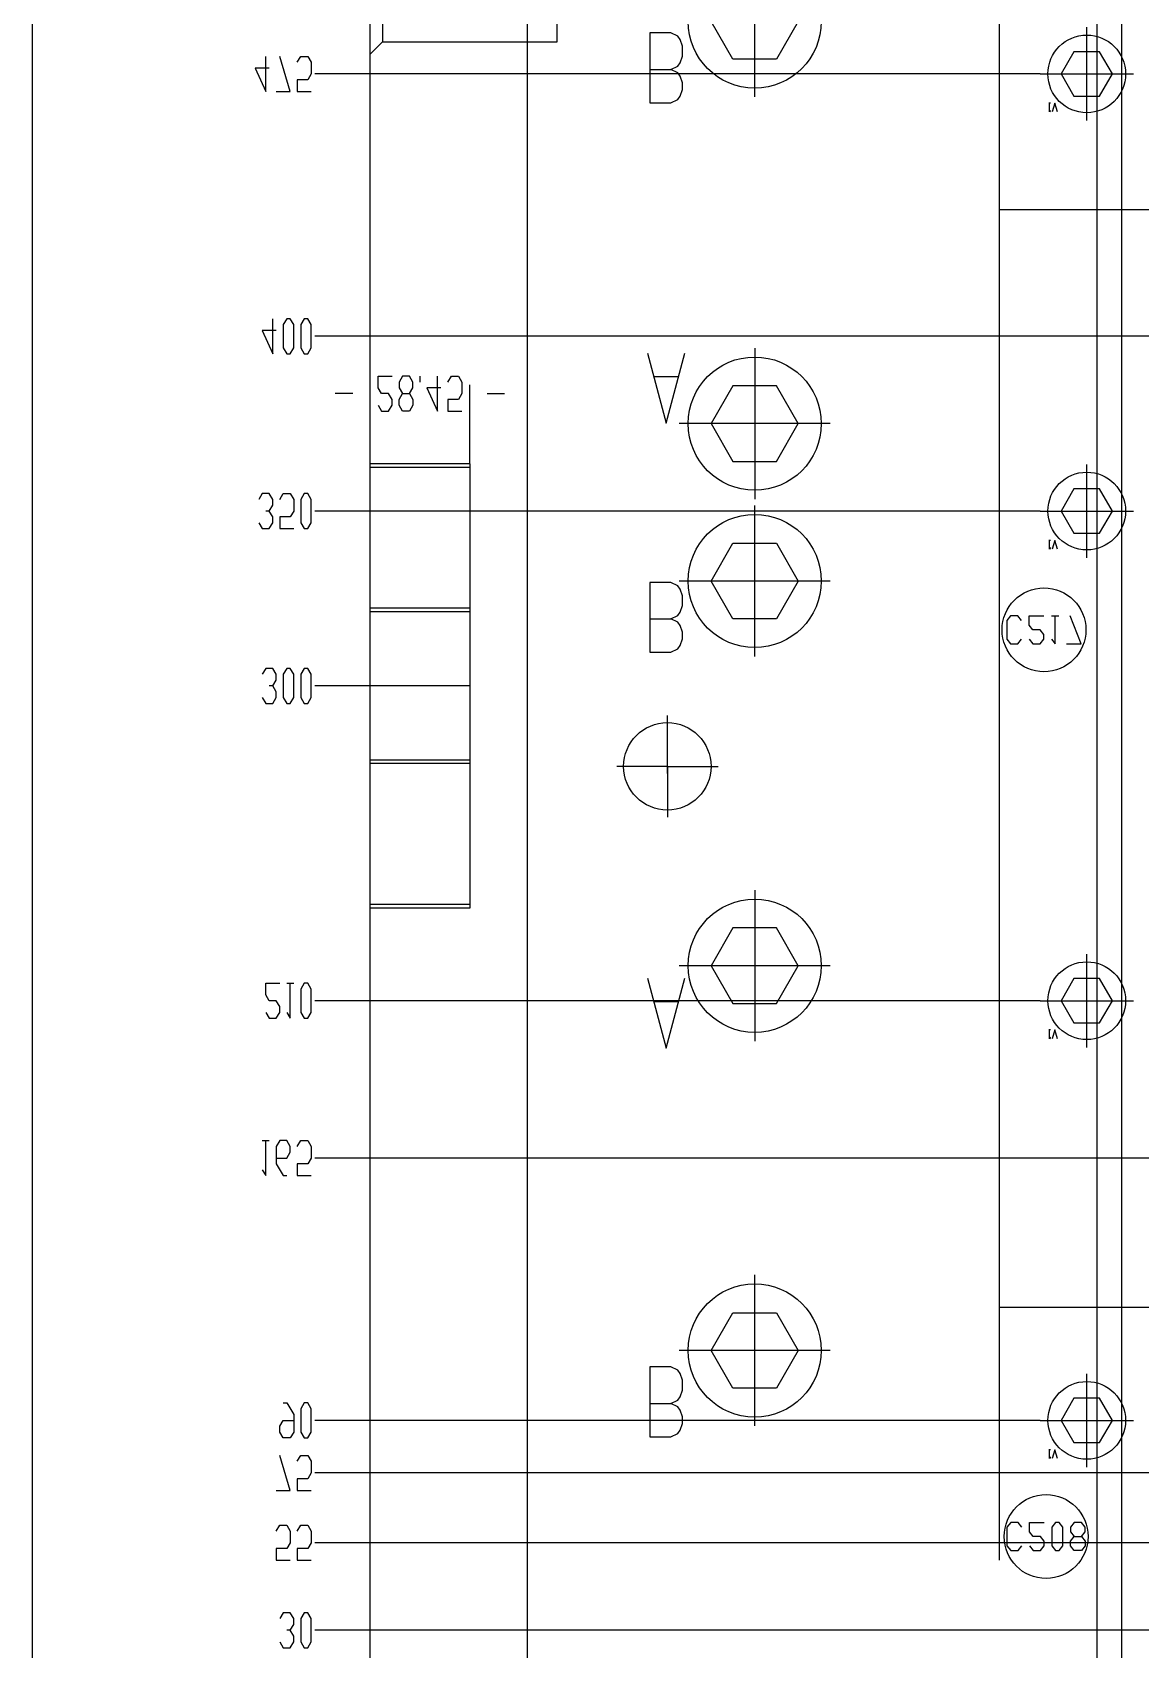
# Model space of a CAD drawing. Header units: millimetres. Extents: x -1 to 1014, y -756 to 757.
# Drawn here: x 10 to 95.2, y 224.1 to 348.3 of the extents above; entities that cross this region are included whole.
import ezdxf

# ---------------------------------------------------------------- set-up
doc = ezdxf.new("R2010")
doc.units = ezdxf.units.MM

# ---------------------------------------------------------------- blocks, each defined once
blk = doc.blocks.new('blockName2')
for points in [[(10.0392, 11.2879), (1013.96, 11.2879), (1013.96, 756.712), (10.0392, 756.712), (10.0392, 11.2879)], [(36.0047, 29.578), (36.0047, 405.569)], [(48.0901, 29.578), (48.0901, 405.569)], [(91.8662, 29.578), (91.8662, 405.569)], [(93.7462, 29.578), (93.7462, 405.569)], [(84.3464, 231.002), (84.3464, 358.57)], [(36.9446, 356.12), (36.9446, 347.593)], [(65.5468, 343.372), (65.5468, 354.969)], [(36.9433, 347.591), (50.3729, 347.591), (50.3729, 351.856)], [(63.873, 346.271), (62.1992, 349.17), (63.873, 352.07), (67.2206, 352.07), (68.8945, 349.17), (67.2206, 346.271), (63.873, 346.271)], [(57.4802, 348.291), (57.4802, 342.92), (59.0916, 342.92), (59.6287, 343.176), (59.8078, 343.432), (59.9868, 343.943), (59.9868, 344.455), (59.8078, 344.966), (59.6287, 345.222), (59.0916, 345.478)], [(57.4802, 345.478), (59.0916, 345.478), (59.6287, 345.734), (59.8078, 345.989), (59.9868, 346.501), (59.9868, 347.268), (59.8078, 347.78), (59.6287, 348.035), (59.0916, 348.291), (57.4802, 348.291)], [(91.0605, 341.561), (91.0605, 348.723)], [(36.9446, 347.593), (36.0047, 346.653)], [(92.0451, 343.437), (93.0297, 345.142), (92.0451, 346.847), (90.0759, 346.847), (89.0913, 345.142), (90.0759, 343.437), (92.0451, 343.437)], [(28.2426, 345.59), (27.1684, 345.59), (27.9741, 343.799), (27.9741, 346.485)], [(28.7798, 343.799), (29.854, 343.799), (29.0483, 346.485)], [(30.3912, 346.037), (30.6597, 346.485), (31.1969, 346.485), (31.4654, 346.037), (31.4654, 345.142), (31.1969, 344.694), (30.3912, 344.694), (30.3912, 343.799), (31.4654, 343.799)], [(87.4792, 345.142), (31.734, 345.142)], [(87.4792, 345.142), (94.6418, 345.142)], [(88.274, 342.893), (88.1397, 342.893)], [(88.274, 342.333), (88.2069, 342.221), (88.2069, 342.893)], [(88.8111, 342.221), (88.6097, 342.893), (88.4083, 342.221)], [(103.12, 334.692), (84.3464, 334.692)], [(28.7798, 325.447), (27.7055, 325.447), (28.5112, 323.657), (28.5112, 326.342)], [(29.5855, 326.342), (29.3169, 325.895), (29.3169, 324.104), (29.5855, 323.657), (29.854, 323.657), (30.1226, 324.104), (30.1226, 325.895), (29.854, 326.342), (29.5855, 326.342)], [(30.9283, 326.342), (30.6597, 325.895), (30.6597, 324.104), (30.9283, 323.657), (31.1969, 323.657), (31.4654, 324.104), (31.4654, 325.895), (31.1969, 326.342), (30.9283, 326.342)], [(96.5849, 325), (31.734, 325)], [(57.3012, 323.7), (58.7335, 318.329), (60.1658, 323.7)], [(65.5468, 324.084), (65.5468, 312.487)], [(36.6022, 319.69), (36.8708, 319.243), (37.4079, 319.243), (37.6765, 319.69), (37.6765, 320.138), (37.4079, 320.586), (36.8708, 320.586), (36.6022, 321.033), (36.6022, 321.929), (37.6765, 321.929)], [(38.4822, 321.929), (38.2136, 321.481), (38.2136, 321.033), (38.4822, 320.586), (39.0193, 320.586), (39.2879, 320.138), (39.2879, 319.69), (39.0193, 319.243), (38.4822, 319.243), (38.2136, 319.69), (38.2136, 320.138), (38.4822, 320.586)], [(39.0193, 320.586), (39.2879, 321.033), (39.2879, 321.481), (39.0193, 321.929), (38.4822, 321.929)], [(39.825, 321.929), (39.825, 321.481)], [(41.4364, 321.033), (40.3621, 321.033), (41.1678, 319.243), (41.1678, 321.929)], [(41.9735, 321.481), (42.2421, 321.929), (42.7792, 321.929), (43.0478, 321.481), (43.0478, 320.586), (42.7792, 320.138), (41.9735, 320.138), (41.9735, 319.243), (43.0478, 319.243)], [(57.8383, 321.909), (59.6287, 321.909)], [(34.6618, 320.586), (33.319, 320.586)], [(36.0047, 314.928), (36.0047, 321.257)], [(43.6453, 315.197), (43.6453, 321.257)], [(44.9882, 320.586), (46.331, 320.586)], [(63.873, 321.185), (62.1992, 318.285), (63.873, 315.386), (67.2206, 315.386), (68.8945, 318.285), (67.2206, 321.185), (63.873, 321.185)], [(71.3451, 318.285), (59.7485, 318.285)], [(43.6453, 315.197), (36.0047, 315.197)], [(43.6453, 314.928), (36.0047, 314.928)], [(43.6453, 315.197), (43.6453, 281.089)], [(91.0605, 307.99), (91.0605, 315.153)], [(92.0451, 309.866), (93.0297, 311.571), (92.0451, 313.277), (90.0759, 313.277), (89.0913, 311.571), (90.0759, 309.866), (92.0451, 309.866)], [(28.2426, 311.571), (28.5112, 312.019), (28.5112, 312.467), (28.2426, 312.914), (27.7055, 312.914), (27.4369, 312.467)], [(29.0483, 312.467), (29.3169, 312.914), (29.854, 312.914), (30.1226, 312.467), (30.1226, 311.571), (29.854, 311.124), (29.0483, 311.124), (29.0483, 310.229), (30.1226, 310.229)], [(30.9283, 312.914), (30.6597, 312.467), (30.6597, 310.676), (30.9283, 310.229), (31.1969, 310.229), (31.4654, 310.676), (31.4654, 312.467), (31.1969, 312.914), (30.9283, 312.914)], [(65.5468, 300.402), (65.5468, 311.998)], [(27.4369, 310.676), (27.7055, 310.229), (28.2426, 310.229), (28.5112, 310.676), (28.5112, 311.124), (28.2426, 311.571), (27.9741, 311.571)], [(87.4792, 311.571), (31.734, 311.571)], [(87.4792, 311.571), (94.6418, 311.571)], [(88.274, 309.322), (88.1397, 309.322)], [(88.274, 308.762), (88.2069, 308.651), (88.2069, 309.322)], [(88.8111, 308.651), (88.6097, 309.322), (88.4083, 308.651)], [(63.873, 303.301), (62.1992, 306.2), (63.873, 309.099), (67.2206, 309.099), (68.8945, 306.2), (67.2206, 303.301), (63.873, 303.301)], [(57.4802, 306.097), (57.4802, 300.726), (59.0916, 300.726), (59.6287, 300.981), (59.8078, 301.237), (59.9868, 301.749), (59.9868, 302.26), (59.8078, 302.772), (59.6287, 303.028), (59.0916, 303.283)], [(57.4802, 303.283), (59.0916, 303.283), (59.6287, 303.539), (59.8078, 303.795), (59.9868, 304.307), (59.9868, 305.074), (59.8078, 305.585), (59.6287, 305.841), (59.0916, 306.097), (57.4802, 306.097)], [(71.3451, 306.2), (59.7485, 306.2)], [(43.6453, 304.112), (36.0047, 304.112)], [(43.6453, 303.843), (36.0047, 303.843)], [(86.0539, 303.167), (85.7674, 303.525), (85.1945, 303.525), (84.908, 303.167), (84.908, 301.735), (85.1945, 301.377), (85.7674, 301.377), (86.0539, 301.735)], [(86.6268, 301.735), (86.9133, 301.377), (87.4862, 301.377), (87.7727, 301.735), (87.7727, 302.093), (87.4862, 302.451), (86.9133, 302.451), (86.6268, 302.809), (86.6268, 303.525), (87.7727, 303.525)], [(88.3456, 301.735), (88.6321, 301.377), (88.6321, 303.525)], [(88.3456, 303.525), (88.9186, 303.525)], [(89.4915, 301.377), (90.6374, 301.377), (89.778, 303.525)], [(28.5112, 298.143), (28.7798, 298.591), (28.7798, 299.038), (28.5112, 299.486), (27.9741, 299.486), (27.7055, 299.038)], [(29.5855, 299.486), (29.3169, 299.038), (29.3169, 297.248), (29.5855, 296.8), (29.854, 296.8), (30.1226, 297.248), (30.1226, 299.038), (29.854, 299.486), (29.5855, 299.486)], [(30.9283, 299.486), (30.6597, 299.038), (30.6597, 297.248), (30.9283, 296.8), (31.1969, 296.8), (31.4654, 297.248), (31.4654, 299.038), (31.1969, 299.486), (30.9283, 299.486)], [(27.7055, 297.248), (27.9741, 296.8), (28.5112, 296.8), (28.7798, 297.248), (28.7798, 297.695), (28.5112, 298.143), (28.2426, 298.143)], [(43.6453, 298.143), (31.734, 298.143)], [(58.8327, 291.966), (58.8327, 295.86)], [(43.6453, 292.443), (36.0047, 292.443)], [(43.6453, 292.174), (36.0047, 292.174)], [(58.8327, 291.966), (54.9385, 291.966)], [(58.8327, 291.429), (58.8327, 292.503)], [(58.8327, 291.966), (62.7269, 291.966)], [(58.8327, 291.966), (58.8327, 288.072)], [(65.5468, 282.456), (65.5468, 270.86)], [(43.6453, 281.358), (36.0047, 281.358)], [(43.6453, 281.089), (36.0047, 281.089)], [(63.873, 279.557), (62.1992, 276.658), (63.873, 273.759), (67.2206, 273.759), (68.8945, 276.658), (67.2206, 279.557), (63.873, 279.557)], [(91.0605, 270.391), (91.0605, 277.554)], [(57.3012, 275.708), (58.7335, 270.337), (60.1658, 275.708)], [(71.3451, 276.658), (59.7485, 276.658)], [(27.9741, 273.077), (28.2426, 272.629), (28.7798, 272.629), (29.0483, 273.077), (29.0483, 273.525), (28.7798, 273.972), (28.2426, 273.972), (27.9741, 274.42), (27.9741, 275.315), (29.0483, 275.315)], [(29.5855, 273.077), (29.854, 272.629), (29.854, 275.315)], [(29.5855, 275.315), (30.1226, 275.315)], [(30.9283, 275.315), (30.6597, 274.867), (30.6597, 273.077), (30.9283, 272.629), (31.1969, 272.629), (31.4654, 273.077), (31.4654, 274.867), (31.1969, 275.315), (30.9283, 275.315)], [(92.0451, 272.267), (93.0297, 273.972), (92.0451, 275.678), (90.0759, 275.678), (89.0913, 273.972), (90.0759, 272.267), (92.0451, 272.267)], [(87.4792, 273.972), (31.734, 273.972)], [(57.8383, 273.917), (59.6287, 273.917)], [(87.4792, 273.972), (94.6418, 273.972)], [(88.274, 271.723), (88.1397, 271.723)], [(88.274, 271.163), (88.2069, 271.051), (88.2069, 271.723)], [(88.8111, 271.051), (88.6097, 271.723), (88.4083, 271.051)], [(27.7055, 260.992), (27.9741, 260.544), (27.9741, 263.23)], [(27.7055, 263.23), (28.2426, 263.23)], [(28.7798, 261.887), (29.5855, 261.887), (29.854, 262.334), (29.854, 262.782), (29.5855, 263.23), (29.0483, 263.23), (28.7798, 262.782), (28.7798, 261.439), (29.3169, 260.544), (29.5855, 260.544)], [(30.3912, 262.782), (30.6597, 263.23), (31.1969, 263.23), (31.4654, 262.782), (31.4654, 261.887), (31.1969, 261.439), (30.3912, 261.439), (30.3912, 260.544), (31.4654, 260.544)], [(96.5849, 261.887), (31.734, 261.887)], [(65.5468, 241.317), (65.5468, 252.914)], [(63.873, 244.217), (62.1992, 247.116), (63.873, 250.015), (67.2206, 250.015), (68.8945, 247.116), (67.2206, 244.217), (63.873, 244.217)], [(103.12, 250.412), (84.3464, 250.412)], [(71.3451, 247.116), (59.7485, 247.116)], [(57.4802, 245.865), (57.4802, 240.494), (59.0916, 240.494), (59.6287, 240.75), (59.8078, 241.006), (59.9868, 241.517), (59.9868, 242.029), (59.8078, 242.54), (59.6287, 242.796), (59.0916, 243.052)], [(57.4802, 243.052), (59.0916, 243.052), (59.6287, 243.308), (59.8078, 243.563), (59.9868, 244.075), (59.9868, 244.842), (59.8078, 245.354), (59.6287, 245.61), (59.0916, 245.865), (57.4802, 245.865)], [(91.0605, 238.163), (91.0605, 245.326)], [(92.0451, 240.039), (93.0297, 241.744), (92.0451, 243.45), (90.0759, 243.45), (89.0913, 241.744), (90.0759, 240.039), (92.0451, 240.039)], [(29.3169, 243.087), (29.5855, 243.087), (30.1226, 242.192), (30.1226, 240.849), (29.854, 240.402), (29.3169, 240.402), (29.0483, 240.849), (29.0483, 241.297), (29.3169, 241.744), (30.1226, 241.744)], [(30.9283, 243.087), (30.6597, 242.64), (30.6597, 240.849), (30.9283, 240.402), (31.1969, 240.402), (31.4654, 240.849), (31.4654, 242.64), (31.1969, 243.087), (30.9283, 243.087)], [(87.4792, 241.744), (31.734, 241.744)], [(87.4792, 241.744), (94.6418, 241.744)], [(28.7798, 236.373), (29.854, 236.373), (29.0483, 239.059)], [(30.3912, 238.611), (30.6597, 239.059), (31.1969, 239.059), (31.4654, 238.611), (31.4654, 237.716), (31.1969, 237.268), (30.3912, 237.268), (30.3912, 236.373), (31.4654, 236.373)], [(88.274, 239.495), (88.1397, 239.495)], [(88.274, 238.936), (88.2069, 238.824), (88.2069, 239.495)], [(88.8111, 238.824), (88.6097, 239.495), (88.4083, 238.824)], [(101.803, 237.716), (31.734, 237.716)], [(28.7798, 233.24), (29.0483, 233.687), (29.5855, 233.687), (29.854, 233.24), (29.854, 232.345), (29.5855, 231.897), (28.7798, 231.897), (28.7798, 231.002), (29.854, 231.002)], [(30.3912, 233.24), (30.6597, 233.687), (31.1969, 233.687), (31.4654, 233.24), (31.4654, 232.345), (31.1969, 231.897), (30.3912, 231.897), (30.3912, 231.002), (31.4654, 231.002)], [(86.0734, 233.542), (85.7869, 233.9), (85.214, 233.9), (84.9275, 233.542), (84.9275, 232.109), (85.214, 231.751), (85.7869, 231.751), (86.0734, 232.109)], [(86.6464, 232.109), (86.9328, 231.751), (87.5058, 231.751), (87.7922, 232.109), (87.7922, 232.468), (87.5058, 232.826), (86.9328, 232.826), (86.6464, 233.184), (86.6464, 233.9), (87.7922, 233.9)], [(88.6516, 233.9), (88.3652, 233.542), (88.3652, 232.109), (88.6516, 231.751), (88.9381, 231.751), (89.2246, 232.109), (89.2246, 233.542), (88.9381, 233.9), (88.6516, 233.9)], [(90.084, 233.9), (89.7975, 233.542), (89.7975, 233.184), (90.084, 232.826), (90.6569, 232.826), (90.9434, 232.468), (90.9434, 232.109), (90.6569, 231.751), (90.084, 231.751), (89.7975, 232.109), (89.7975, 232.468), (90.084, 232.826)], [(90.6569, 232.826), (90.9434, 233.184), (90.9434, 233.542), (90.6569, 233.9), (90.084, 233.9)], [(100.161, 232.345), (31.734, 232.345)], [(29.854, 225.631), (30.1226, 226.078), (30.1226, 226.526), (29.854, 226.973), (29.3169, 226.973), (29.0483, 226.526)], [(30.9283, 226.973), (30.6597, 226.526), (30.6597, 224.735), (30.9283, 224.288), (31.1969, 224.288), (31.4654, 224.735), (31.4654, 226.526), (31.1969, 226.973), (30.9283, 226.973)], [(29.0483, 224.735), (29.3169, 224.288), (29.854, 224.288), (30.1226, 224.735), (30.1226, 225.183), (29.854, 225.631), (29.5855, 225.631)], [(89.7177, 225.631), (31.734, 225.631)], [(277.713, 225.631), (89.7177, 225.631)]]:
    blk.add_lwpolyline(points)
for centre, radius in [((65.5468, 349.17), 5.1162), ((91.0605, 345.142), 2.9844), ((65.5468, 318.285), 5.1162), ((91.0605, 311.571), 2.9844), ((65.5468, 306.2), 5.1162), ((87.7727, 302.451), 3.2228), ((58.8327, 291.966), 3.3571), ((65.5468, 276.658), 5.1162), ((91.0605, 273.972), 2.9844), ((65.5468, 247.116), 5.1162), ((91.0605, 241.744), 2.9844), ((87.9355, 232.826), 3.2228)]:
    blk.add_circle(centre, radius)

msp = doc.modelspace()

# ---------------------------------------------------------------- block references
msp.add_blockref('blockName2', (0, 0))

doc.saveas('drawing.dxf')
